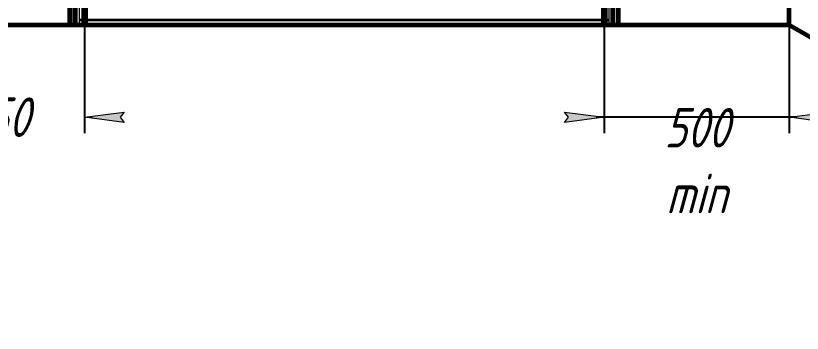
# Model space of a CAD drawing. Header units: millimetres. Extents: x 0 to 1680, y 0 to 594.
# Drawn here: x 582.9 to 682.3, y 117.4 to 157.6 of the extents above; entities that cross this region are included whole.
import ezdxf

# ---------------------------------------------------------------- set-up
doc = ezdxf.new("R2010")
doc.units = ezdxf.units.MM
for name, pattern in [('K5LT_BASIC', [0]), ('K5LT_REINFORCED', [0]), ('K5LT_THIN', [0]), ('K5LT_THIN_INCLUDED_TO_HATCHING', [0])]:
    doc.linetypes.add(name, pattern=pattern)
doc.layers.add('Системный слой', color=7, linetype='Continuous')
doc.styles.add('KDIMTEXTSTYLE', font='GOST_AU.SHX', dxfattribs={"width": 0.96, "oblique": 15, "height": 5})
doc.dimstyles.new('KDIMSTYLE (0.03)', dxfattribs={"dimtxt": 5, "dimasz": 1, "dimexe": 2, "dimexo": 0, "dimgap": 1, "dimtad": 1, "dimlfac": 40, "dimtxsty": 'KDIMTEXTSTYLE', "dimsah": 1, "dimcen": 0, "dimdle": 1, "dimadec": 0, "dimazin": 0, "dimtfac": 0.667, "dimtmove": 0, "dimatfit": 3, "dimfxl": 1, "dimtvp": 1, "dimtolj": 1, "dimtzin": 0, "dimarcsym": 0})

# ---------------------------------------------------------------- blocks, each defined once
blk = doc.blocks.new('KDIMARROW_01')
at = {"layer": 'Системный слой'}
blk.add_hatch(color=0, dxfattribs=at).paths.add_polyline_path([(0, 0), (-5, 0.658), (-4.5, 0), (-5, -0.658)])
at = {"layer": 'Системный слой', "color": 0, "linetype": 'K5LT_THIN', "lineweight": 18}
for p, q in [((-4.5, 0), (-5, 0.658)), ((-5, 0.658), (0, 0)), ((0, 0), (-5, -0.658)), ((-5, -0.658), (-4.5, 0)), ((0, 0), (-1, 0))]:
    blk.add_line(p, q, dxfattribs=at)

msp = doc.modelspace()

# ---------------------------------------------------------------- linework, layer by layer
at = {"layer": 'Системный слой', "color": 5, "linetype": 'K5LT_BASIC', "lineweight": 60, "true_color": 0x0000ff}
for p, q in [((680.62309, 156.46443), (680.62309, 288.74932)), ((589.70631, 156.46443), (589.70631, 286.40818)), ((589.75881, 286.40818), (589.75881, 156.46443)), ((658.98006, 286.40818), (658.98006, 156.46443)), ((659.03256, 156.46443), (659.03256, 286.40818)), ((590.41506, 156.46443), (590.42978, 286.31716)), ((658.32381, 156.46443), (658.3091, 286.31716)), ((569.42829, 156.46443), (680.62309, 156.46443)), ((680.62309, 156.46443), (748.21617, 117.43955))]:
    msp.add_line(p, q, dxfattribs=at)
at = {"layer": 'Системный слой', "color": 7, "linetype": 'K5LT_THIN_INCLUDED_TO_HATCHING', "lineweight": 18}
for p, q in [((657.85131, 156.46443), (657.85131, 222.74568)), ((590.88756, 197.35725), (590.88756, 156.46443)), ((590.91381, 157.19671), (598.9057, 157.19671)), ((598.9057, 157.19671), (645.1919, 157.19671)), ((640.69045, 157.19671), (657.85131, 157.19671)), ((590.88756, 157.01242), (598.9057, 157.01242)), ((590.88756, 156.46443), (598.9057, 156.46443)), ((598.9057, 157.01242), (645.1919, 157.01242)), ((598.9057, 156.46443), (645.1919, 156.46443)), ((640.69045, 157.01242), (657.85131, 157.01242)), ((640.69045, 156.46443), (657.85131, 156.46443))]:
    msp.add_line(p, q, dxfattribs=at)
at = {"layer": 'Системный слой', "color": 134, "linetype": 'K5LT_REINFORCED', "lineweight": 100, "true_color": 0x009696}
for p, q in [((591.54381, 221.87943), (591.54381, 156.46443)), ((657.22131, 221.87943), (657.22131, 156.46443))]:
    msp.add_line(p, q, dxfattribs=at)

# ---------------------------------------------------------------- dimensions: what is measured, and where the dimension line sits
at = {"layer": 'Системный слой', "color": 7}
msp.add_linear_dim(base=(569.42829, 144.78541), p1=(591.54381, 156.46443), p2=(569.42829, 156.46443), location=(580.42829, 144.78541), text='\\H5.0;\\W0.965;\\Q15;\\H5.0;\\W0.965;\\Q15;\\Q15;650', dimstyle='KDIMSTYLE (0.03)', override={"dimexo": 0, "dimblk1": 'KDIMARROW_01', "dimblk2": 'KDIMARROW_01', "dimse1": 0, "dimse2": 0, "dimclrt": 7, "dimtolj": 1}, dxfattribs=at).render()
msp.add_linear_dim(base=(657.22131, 144.78541), p1=(680.62309, 156.46443), p2=(657.22131, 156.46443), text='\\H5.0;\\W0.965;\\Q15;\\H5.0;\\W0.965;\\Q15;\\Q15;500\\X\\H5.0;\\W0.965;\\Q15;\\Q15;min', dimstyle='KDIMSTYLE (0.03)', override={"dimexo": 0, "dimblk1": 'KDIMARROW_01', "dimblk2": 'KDIMARROW_01', "dimse1": 0, "dimse2": 0, "dimclrt": 7, "dimtolj": 1}, dxfattribs=at).render()

doc.saveas('drawing.dxf')
